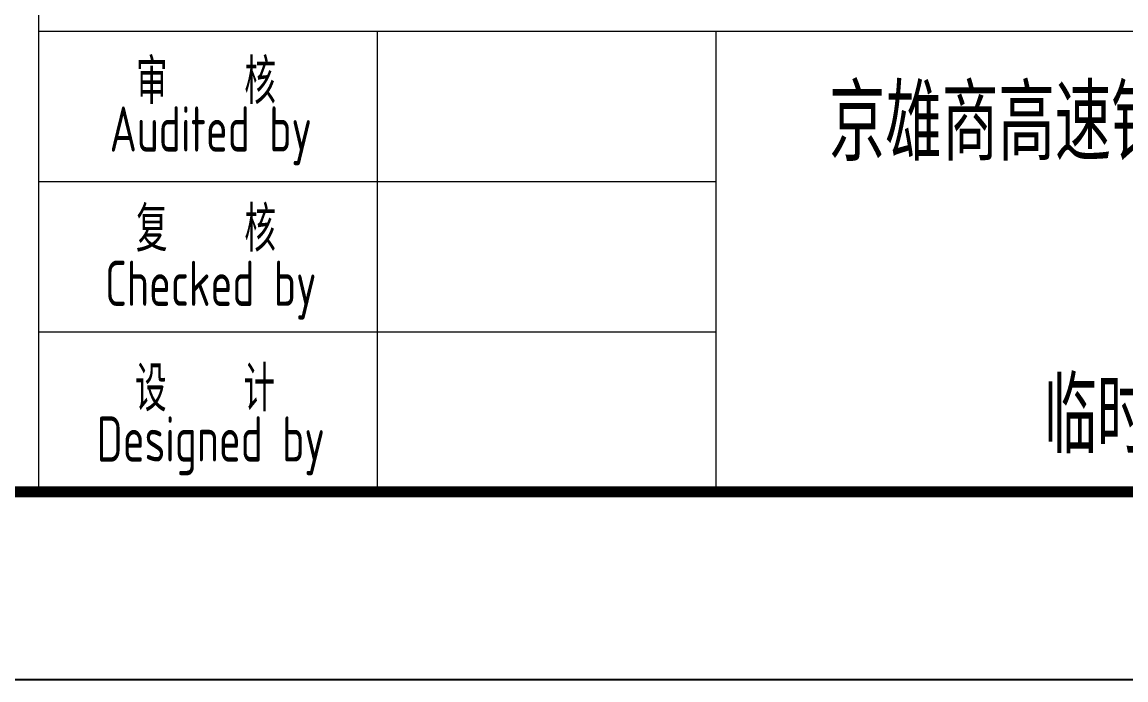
# Model space of a CAD drawing. Extents: x -2876908 to 633791, y -1383861 to 872234.
# Drawn here: x 336395 to 365718, y -227866 to -210377 of the extents above; entities that cross this region are included whole.
import ezdxf
from ezdxf.enums import TextEntityAlignment as Align

# ---------------------------------------------------------------- set-up
doc = ezdxf.new("R2010")
doc.units = 0
doc.header["$LTSCALE"] = 5
doc.header["$MEASUREMENT"] = 0
doc.layers.get('0').update_dxf_attribs({"linetype": 'CONTINUOUS', "lineweight": 25})
doc.layers.add('1粗实线', color=1, linetype='CONTINUOUS', lineweight=30)
doc.layers.add('HFZT', color=5, linetype='CONTINUOUS', lineweight=15)
doc.styles.add('TSSD_NORM', font='tssdeng.shx', dxfattribs={"width": 0.7, "bigfont": 'hztxt.shx'})
doc.styles.add('图框-仿宋', font='tssdeng.shx', dxfattribs={"bigfont": 'hztxt.shx'})
doc.styles.add('桥梁', font='tssdeng.shx', dxfattribs={"width": 0.75, "bigfont": 'hztxt.shx'})

# ---------------------------------------------------------------- blocks, each defined once
blk = doc.blocks.new('施工设计图框')
at = {"color": 7, "linetype": 'Continuous'}
blk.add_lwpolyline([(-395.504, -13.5), (-395.504, 283.5), (24.496, 283.5), (24.496, -13.5), (-395.504, -13.5)], dxfattribs=at)
at = {"layer": '1粗实线', "color": 7, "linetype": 'Continuous', "const_width": 0.6}
blk.add_lwpolyline([(-370.504, -3.5), (-370.504, 273.5), (14.496, 273.5), (14.496, -3.5), (-370.504, -3.5)], dxfattribs=at)
at = {"layer": 'HFZT'}
for p, q in [((-147.504, 38.5), (-147.504, -3.5)), ((-147.504, 21), (14.496, 21)), ((-129.504, 21), (-129.504, -3.5)), ((-111.504, 21), (-111.504, -3.5)), ((-147.504, 13), (-111.504, 13)), ((-147.504, 5), (-111.504, 5)), ((-147.504, -3.5), (14.496, -3.5))]:
    blk.add_line(p, q, dxfattribs=at)
at = {"layer": 'HFZT', "style": '图框-仿宋', "width": 0.7}
for s, p in [('审    核', (-138.602, 18.451)), ('Audited by', (-138.343, 15.433)), ('复    核', (-138.602, 10.601)), ('Checked by', (-138.343, 7.226)), ('设    计', (-138.649, 2.098)), ('Designed by', (-138.343, -1.05))]:
    blk.add_text(s, height=2.4, dxfattribs=at).set_placement(p, align=Align.MIDDLE)
at = {"layer": 'HFZT', "color": 2, "style": '桥梁', "width": 0.75}
blk.add_text('京雄商高速铁路雄安新区至商丘段黄河特大桥', height=4, dxfattribs=at).set_placement((-75.504, 14.101), align=Align.CENTER)
at = {"layer": 'HFZT', "color": 2, "style": 'TSSD_NORM', "width": 0.7}
for tag, height, p in [('比例尺', 2.5, (7.248, 17.5)), ('图号', 2.5, (-20.49, 3.5)), ('日期', 2.5, (7.248, 3.5)), ('图名', 4, (-76.242, 0.75))]:
    blk.add_attdef(tag, text='', height=height, dxfattribs=at).set_placement(p, align=Align.MIDDLE)

msp = doc.modelspace()

# ---------------------------------------------------------------- block references
ref = msp.add_blockref('施工设计图框', (410580.528, -221115.649), dxfattribs=dict(xscale=500, yscale=500, zscale=500))
ref.add_attrib('图名', '临时墩L2、L5、L8柱顶图 ', dxfattribs={"layer": 'HFZT', "color": 2, "height": 2000, "style": 'TSSD_NORM', "width": 0.7}).set_placement((372459.567, -220740.649), align=Align.MIDDLE)

doc.saveas('drawing.dxf')
